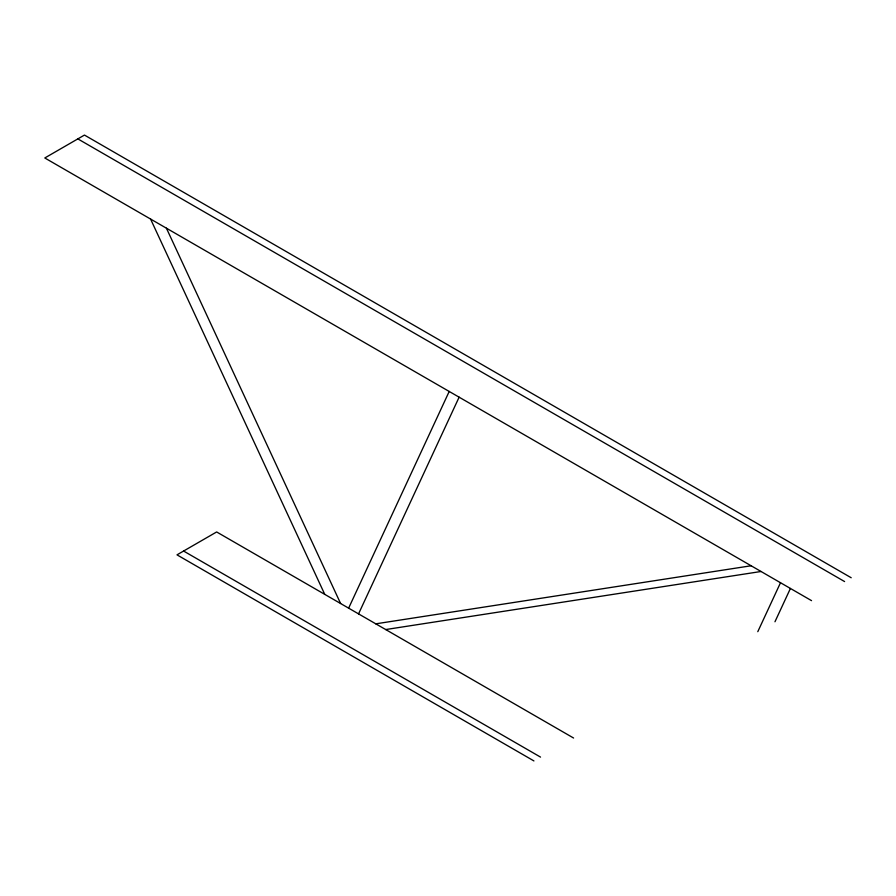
<?xml version="1.0" encoding="UTF-8"?>
<svg xmlns="http://www.w3.org/2000/svg" width="896" height="896" viewBox="0 0 896 896"><rect width="100%" height="100%" fill="white"/><g stroke="black" fill="none" stroke-linecap="round" stroke-linejoin="round"><path stroke-width="1.34" d="M348.634 608.149L449.21 391.451M358.546 613.883L459.122 397.174M757.792 631.68L780.506 582.725M774.962 621.768L790.418 588.448M375.782 623.829L751.117 565.768M385.694 629.552L761.04 571.491M851.2 577.752L84.459 135.072L44.8 157.976L811.541 600.645M77.851 138.891L844.592 581.56M573.586 738.024L216.653 531.955L176.994 554.848L533.926 760.928M183.602 551.04L540.534 757.109M166.421 228.189L340.614 603.523M150.562 219.027L324.755 594.362"/></g></svg>
